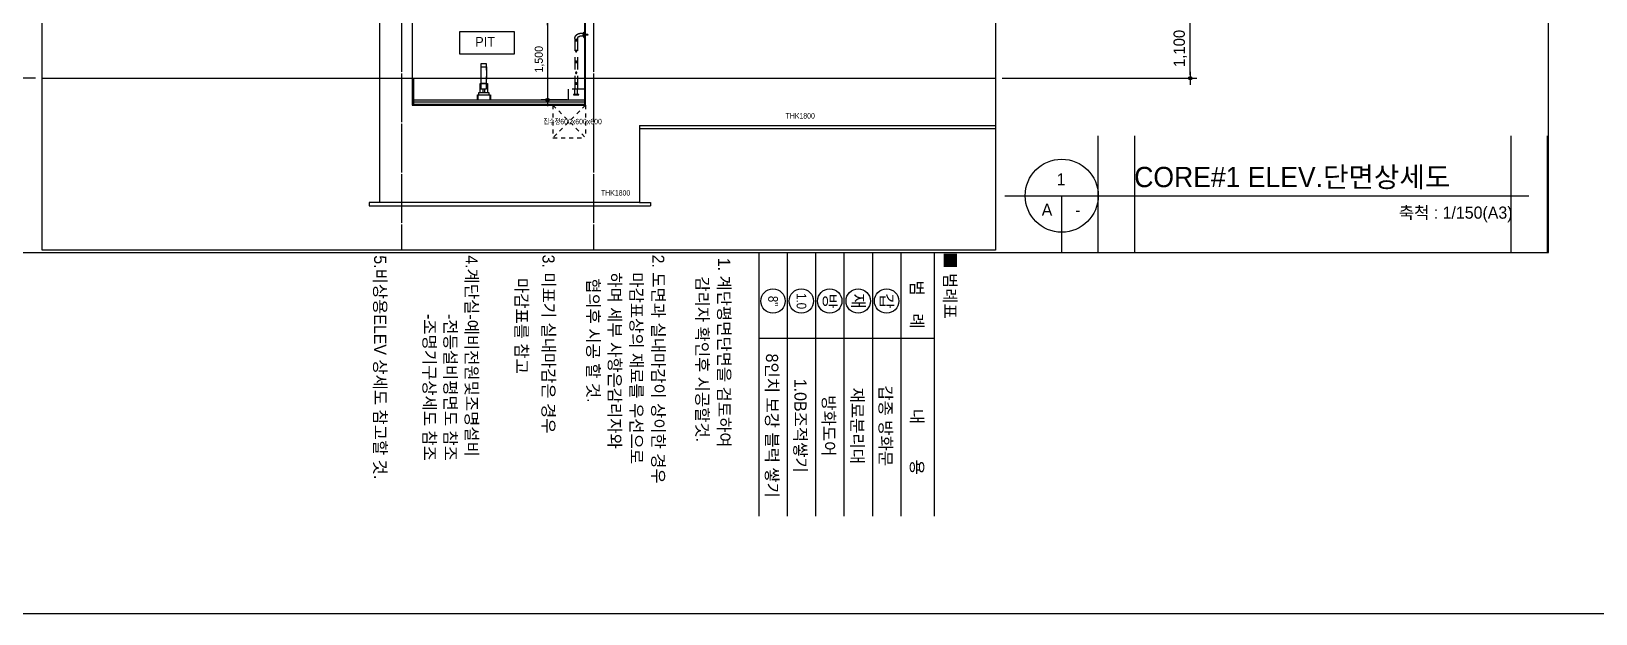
# Model space of a CAD drawing. Header units: millimetres. Extents: x 11948722 to 13111668, y -10771712 to -10232988.
# Drawn here: x 12132339 to 12161258, y -10587159 to -10576396 of the extents above; entities that cross this region are included whole.
import ezdxf
from ezdxf.enums import TextEntityAlignment as Align

# ---------------------------------------------------------------- set-up
doc = ezdxf.new("R2010")
doc.units = ezdxf.units.MM
doc.header["$LTSCALE"] = 150
doc.header["$MEASUREMENT"] = 0
for name, pattern in [('CEN', [6.2, 6, -0.1, 0, -0.1]), ('HID', [2.3, 1.5, -0.8]), ('HIDDEN', [2, 1, -1])]:
    doc.linetypes.add(name, pattern=pattern)
doc.layers.get('0').update_dxf_attribs({"linetype": 'CONTINUOUS'})
doc.layers.get('Defpoints').update_dxf_attribs({"color": 117, "linetype": 'CONTINUOUS'})
for name, color, linetype in [('A-HAT-251', 251, 'CONTINUOUS'), ('A-중심선', 10, 'CEN'), ('BOX', 7, 'CONTINUOUS'), ('BOX TEXT', 3, 'CONTINUOUS'), ('CON-C', 2, 'CONTINUOUS'), ('ELE-06', 6, 'CONTINUOUS'), ('ELE-2', 4, 'CONTINUOUS'), ('elev', 8, 'HID'), ('TEX-SYM', 3, 'CONTINUOUS'), ('WM', 8, 'X_LINE'), ('Xref-계단단면도$0$3 dim0', 7, 'CONTINUOUS'), ('Xref-계단단면도$0$A-TIT', 2, 'CONTINUOUS'), ('Xref-계단단면도$0$A-TXT-5.0', 3, 'CONTINUOUS'), ('Xref-계단단면도$0$SYM-2', 7, 'CONTINUOUS'), ('Xref-계단단면도$0$TEX', 3, 'CONTINUOUS'), ('Xref-계단단면도$0$TEX-SYM', 3, 'CONTINUOUS')]:
    doc.layers.add(name, color=color, linetype=linetype)
doc.styles.get("Standard").update_dxf_attribs({"font": 'NanumGothic.ttf'})
doc.styles.add('Xref-계단단면도$0$나눔고딕 Se', font='')
doc.styles.add('Xref-계단단면도$0$돋움', font='')
doc.styles.add('돋움', font='')
doc.styles.add('주석', font='')
doc.styles.get('Xref-계단단면도$0$나눔고딕 Se').set_extended_font_data('Dotum')
doc.styles.get('Xref-계단단면도$0$돋움').set_extended_font_data('Dotum')
doc.styles.get('돋움').set_extended_font_data('Dotum')
doc.styles.get('주석').set_extended_font_data('Dotum')
doc.linetypes.add('X_LINE', pattern='A,0.8,-0.15,["X",Standard,S=0.1,R=0,X=-0.05,Y=-0.05],-0.15', length=1.1)
doc.dimstyles.new('Xref-계단단면도$0$A1-100', dxfattribs={"dimtxt": 3, "dimasz": 1, "dimexe": 2, "dimexo": 2, "dimgap": 1, "dimtad": 1, "dimdec": 0, "dimzin": 12, "dimdsep": 46, "dimlunit": 6, "dimtxsty": 'Xref-계단단면도$0$나눔고딕 Se', "dimblk1": 'Xref-계단단면도$0$DIMDOT', "dimblk2": 'Xref-계단단면도$0$DIMDOT', "dimsah": 1, "dimcen": -1, "dimdle": 2, "dimclrd": 256, "dimclre": 256, "dimclrt": 3, "dimadec": 0, "dimazin": 0, "dimtfac": 1, "dimtdec": 0, "dimtix": 1, "dimtmove": 2, "dimatfit": 3, "dimldrblk": 'Xref-계단단면도$0$DIMDOT', "dimfxl": 1, "dimtvp": 1, "dimtolj": 1, "dimtzin": 12, "dimlwd": -1, "dimlwe": -1, "dimarcsym": 0})

# ---------------------------------------------------------------- blocks, each defined once
blk = doc.blocks.new('Xref-계단단면도$0$DIMDOT')
at = {"color": 0}
blk.add_line((-2, 0), (2, 0), dxfattribs=at)
for radius in [0.5, 0.25]:
    blk.add_circle((0, 0), radius, dxfattribs=at)
blk = doc.blocks.new('*D117')
at = {"layer": 'Defpoints', "color": 0, "transparency": 16777216}
for p in [(12150163, -10576163), (12153763, -10576163), (12150163, -10577263)]:
    blk.add_point(p, dxfattribs=at)
at = {"layer": 'Xref-계단단면도$0$3 dim0', "transparency": 16777216}
for p, q in [((12150283, -10576163), (12153883, -10576163)), ((12153763, -10577203), (12153763, -10576223)), ((12150283, -10577263), (12153883, -10577263))]:
    blk.add_line(p, q, dxfattribs=at)
at = {"layer": 'Xref-계단단면도$0$3 dim0', "transparency": 16777216, "xscale": 60, "yscale": 60, "zscale": 60}
for p, rotation in [((12153763, -10576163), 90), ((12153763, -10577263), 270)]:
    blk.add_blockref('Xref-계단단면도$0$DIMDOT', p, dxfattribs=dict(at, rotation=rotation))
at = {"layer": 'Xref-계단단면도$0$3 dim0', "color": 3, "transparency": 16777216, "insert": (12153578, -10576713), "char_height": 210, "attachment_point": 5, "rotation": 90, "style": 'Xref-계단단면도$0$나눔고딕 Se'}
blk.add_mtext('\\A1;1,100', dxfattribs=at)
blk = doc.blocks.new('*D118')
at = {"layer": 'Defpoints', "color": 0, "transparency": 16777216}
for p in [(12132537, -10576163), (12129537, -10577263), (12132537, -10577263)]:
    blk.add_point(p, dxfattribs=at)
at = {"layer": 'Xref-계단단면도$0$3 dim0', "transparency": 16777216}
for p, q in [((12132417, -10576163), (12129417, -10576163)), ((12129537, -10576223), (12129537, -10577203)), ((12132417, -10577263), (12129417, -10577263))]:
    blk.add_line(p, q, dxfattribs=at)
at = {"layer": 'Xref-계단단면도$0$3 dim0', "transparency": 16777216, "xscale": 60, "yscale": 60, "zscale": 60}
for p, rotation in [((12129537, -10576163), 90), ((12129537, -10577263), 270)]:
    blk.add_blockref('Xref-계단단면도$0$DIMDOT', p, dxfattribs=dict(at, rotation=rotation))
at = {"layer": 'Xref-계단단면도$0$3 dim0', "color": 3, "transparency": 16777216, "insert": (12129352, -10576713), "char_height": 210, "attachment_point": 5, "rotation": 90, "style": 'Xref-계단단면도$0$나눔고딕 Se'}
blk.add_mtext('\\A1;1,100', dxfattribs=at)
blk = doc.blocks.new('점검 사다리')
at = {"layer": 'elev'}
for p, q in [((194009, -58989), (194009, -59002)), ((194009, -58989), (194092, -58989)), ((194049, -58987), (194024, -58988)), ((194024, -58988), (194024, -59003)), ((194049, -58987), (194049, -59004)), ((194080, -58946), (194071, -58946)), ((194071, -59046), (194071, -58946)), ((194080, -59046), (194080, -58946)), ((194080, -58970), (194152, -58970)), ((194086, -58985), (194080, -58985)), ((194086, -59006), (194086, -58985)), ((194092, -59002), (194092, -58989)), ((194009, -59002), (194092, -59002)), ((194024, -59003), (194049, -59004)), ((194080, -59046), (194071, -59046)), ((194086, -59006), (194080, -59006)), ((194080, -59021), (194152, -59021)), ((194196, -59065), (194196, -59996)), ((194247, -59065), (194247, -59996)), ((194071, -59996), (194371, -59996)), ((194172, -60100), (194272, -60100)), ((194172, -60106), (194172, -60100)), ((194272, -60106), (194172, -60106)), ((194197, -60100), (194197, -59996)), ((194247, -60100), (194247, -59996)), ((194272, -60100), (194272, -60106)), ((194371, -59996), (194371, -60196))]:
    blk.add_line(p, q, dxfattribs=at)
for centre, radius in [((194222, -59096), 12.6), ((194222, -59296), 12.6), ((194222, -59096), 10.6), ((194222, -59496), 12.6), ((194222, -59296), 10.6), ((194222, -59496), 10.6), ((194222, -59696), 12.6), ((194222, -59696), 10.6), ((194222, -59896), 12.6), ((194222, -59896), 10.6)]:
    blk.add_circle(centre, radius, dxfattribs=at)
for radius in [95, 44.2]:
    blk.add_arc((194152, -59065), radius, 0, 90, dxfattribs=at)
blk = doc.blocks.new('*D120')
at = {"layer": 'Defpoints', "color": 0, "transparency": 16777216}
for p in [(12142366, -10576163), (12141883, -10577663), (12142366, -10577663)]:
    blk.add_point(p, dxfattribs=at)
at = {"layer": 'Xref-계단단면도$0$3 dim0', "transparency": 16777216}
for p, q in [((12142246, -10576163), (12141763, -10576163)), ((12141883, -10576223), (12141883, -10577603)), ((12142246, -10577663), (12141763, -10577663))]:
    blk.add_line(p, q, dxfattribs=at)
at = {"layer": 'Xref-계단단면도$0$3 dim0', "transparency": 16777216, "xscale": 60, "yscale": 60, "zscale": 60}
for p, rotation in [((12141883, -10576163), 90), ((12141883, -10577663), 270)]:
    blk.add_blockref('Xref-계단단면도$0$DIMDOT', p, dxfattribs=dict(at, rotation=rotation))
at = {"layer": 'Xref-계단단면도$0$3 dim0', "color": 3, "transparency": 16777216, "insert": (12141734, -10576913), "char_height": 150, "attachment_point": 5, "rotation": 90, "style": 'Xref-계단단면도$0$나눔고딕 Se'}
blk.add_mtext('\\A1;1,500', dxfattribs=at)

msp = doc.modelspace()

# ---------------------------------------------------------------- linework, layer by layer
for centre in [(12146049.3, -10581381.9), (12146574.3, -10581381.9), (12147099.3, -10581381.9), (12147624.3, -10581381.9), (12148149.3, -10581381.9)]:
    msp.add_circle(centre, 225)
at = {"layer": 'A-HAT-251', "linetype": 'HIDDEN', "ltscale": 0.5}
for p, q in [((12141982.6, -10577762.8), (12141982.6, -10578362.8)), ((12141982.6, -10577762.8), (12142582.6, -10577762.8)), ((12141982.6, -10577762.8), (12142582.6, -10578362.8)), ((12142582.6, -10577762.8), (12141982.6, -10578362.8)), ((12142582.6, -10577762.8), (12142582.6, -10578362.8)), ((12141982.6, -10578362.8), (12142582.6, -10578362.8))]:
    msp.add_line(p, q, dxfattribs=at)
at = {"layer": 'A-중심선'}
for p, q in [((12139182.6, -10528812.8), (12139182.6, -10580443.8)), ((12142732.6, -10528812.8), (12142732.6, -10580443.8))]:
    msp.add_line(p, q, dxfattribs=at)
at = {"layer": 'A-중심선', "linetype": 'ByBlock', "ltscale": 0.5}
msp.add_line((12132537.3, -10577262.8), (12150163.3, -10577262.8), dxfattribs=at)
at = {"layer": 'BOX'}
for points in [[(12145786.8, -10580484.4), (12145786.8, -10585359.4)], [(12148411.8, -10580484.4), (12148411.8, -10585359.4)], [(12149030.5, -10580484.4), (12149030.5, -10585359.4)], [(12149030.5, -10582070.7), (12145786.8, -10582070.7)]]:
    msp.add_lwpolyline(points, dxfattribs=at)
at = {"layer": 'BOX', "color": 252}
for points in [[(12146311.8, -10580484.4), (12146311.8, -10585359.4)], [(12146836.8, -10580484.4), (12146836.8, -10585359.4)], [(12147361.8, -10580484.4), (12147361.8, -10585359.4)], [(12147886.8, -10580484.4), (12147886.8, -10585359.4)]]:
    msp.add_lwpolyline(points, dxfattribs=at)
at = {"layer": 'CON-C', "ltscale": 1200}
for p, q in [((12138782.6, -10579562.8), (12138782.6, -10531137.8)), ((12139382.6, -10566162.8), (12139382.6, -10577762.8)), ((12142582.6, -10577762.8), (12142582.6, -10576162.8)), ((12139382.6, -10577762.8), (12142582.6, -10577762.8)), ((12143582.6, -10578139.8), (12150163.3, -10578139.8))]:
    msp.add_line(p, q, dxfattribs=at)
at = {"layer": 'CON-C'}
for p, q in [((12143582.6, -10578139.8), (12143582.6, -10579562.8)), ((12143582.6, -10579562.8), (12138782.6, -10579562.8))]:
    msp.add_line(p, q, dxfattribs=at)
at = {"layer": 'Defpoints', "linetype": 'ByBlock'}
for p, q in [((12152061.5, -10580484.4), (12152061.5, -10578327.6)), ((12152736.5, -10580484.4), (12152736.5, -10578327.6)), ((12159693.6, -10580484.4), (12159693.6, -10578327.6)), ((12160368.6, -10580484.4), (12160368.6, -10578327.6))]:
    msp.add_line(p, q, dxfattribs=at)
at = {"layer": 'Defpoints', "ltscale": 1200}
for points in [[(12117581.5, -10524159.4), (12162131.5, -10524159.4), (12162131.5, -10587159.4), (12117581.5, -10587159.4)], [(12119434.4, -10580484.4), (12160384.4, -10580484.4), (12160384.4, -10525959.4), (12119434.4, -10525959.4)], [(12132537.3, -10525959.4), (12150163.3, -10525959.4), (12150163.3, -10580443.8), (12132537.3, -10580443.8)]]:
    msp.add_lwpolyline(points, close=True, dxfattribs=at)
at = {"layer": 'ELE-06'}
for p, q in [((12142562.6, -10576235.5), (12142562.6, -10577742.8)), ((12139402.6, -10577262.8), (12139402.6, -10577742.8)), ((12139382.6, -10577662.8), (12142562.6, -10577662.8)), ((12139402.6, -10577742.8), (12142562.6, -10577742.8)), ((12150163.3, -10578199.8), (12143582.6, -10578199.8)), ((12138782.6, -10579562.8), (12138582.6, -10579562.8)), ((12138582.6, -10579562.8), (12138582.6, -10579622.8)), ((12138582.6, -10579622.8), (12143782.6, -10579622.8)), ((12143582.6, -10579562.8), (12143782.6, -10579562.8)), ((12143782.6, -10579562.8), (12143782.6, -10579622.8))]:
    msp.add_line(p, q, dxfattribs=at)
at = {"layer": 'ELE-2'}
for p, q in [((12142572.6, -10576162.8), (12142572.6, -10577752.8)), ((12139392.6, -10577262.8), (12139392.6, -10577752.8)), ((12139392.6, -10577752.8), (12142572.6, -10577752.8))]:
    msp.add_line(p, q, dxfattribs=at)
at = {"layer": 'elev'}
for points in [[(12140755.3, -10577459.6), (12140755.3, -10576996), (12140651.2, -10576996), (12140651.2, -10577459.6)], [(12140653, -10577360.4), (12140653, -10577053.9), (12140753.8, -10577053.9), (12140753.8, -10577360.4)]]:
    msp.add_lwpolyline(points, close=True, dxfattribs=at)
for points in [[(12140635.8, -10577535.2), (12140635.8, -10577360.4), (12140771, -10577360.4), (12140771, -10577535.2)], [(12140690.2, -10577535.2), (12140690.2, -10577459.6), (12140716.3, -10577459.6), (12140716.3, -10577535.2)], [(12140586.1, -10577662.8), (12140586.1, -10577568.7), (12140829.1, -10577568.7), (12140829.1, -10577662.8)], [(12140586.1, -10577662.8), (12140829.1, -10577662.8)], [(12140821.1, -10577662.8), (12140821.1, -10577575.6), (12140592.7, -10577575.6), (12140592.7, -10577662.8)], [(12140800, -10577568.7), (12140800, -10577535.2), (12140606.8, -10577535.2), (12140606.8, -10577568.7)]]:
    msp.add_lwpolyline(points, dxfattribs=at)
at = {"layer": 'WM', "ltscale": 0.3}
msp.add_line((12139382.6, -10577702.8), (12142562.6, -10577702.8), dxfattribs=at)
at = {"layer": 'Xref-계단단면도$0$A-TIT'}
for p, q in [((12150336.5, -10579434.4), (12160018.6, -10579434.4)), ((12151386.5, -10580484.4), (12151386.5, -10579434.4))]:
    msp.add_line(p, q, dxfattribs=at)
msp.add_circle((12151386.5, -10579434.4), 675, dxfattribs=at)
at = {"layer": 'Xref-계단단면도$0$TEX-SYM'}
msp.add_lwpolyline([(12140259.5, -10576400.1), (12141265.7, -10576400.1), (12141265.7, -10576820.1), (12140259.5, -10576820.1)], close=True, dxfattribs=at)

# ---------------------------------------------------------------- block references
at = {"layer": 'elev', "xscale": -1}
msp.add_blockref('점검 사다리', (12336633.8, -10517467.2), dxfattribs=at)

# ---------------------------------------------------------------- texts
at = {"layer": 'BOX TEXT', "linetype": 'HID', "style": '돋움'}
for s, p in [('5.비상용ELEV 상세도 참고할 것.', (12138788, -10580536.6)), ('4.계단실-예비전원및조명설비', (12140479.6, -10580536.6)), ('1. 계단평면단면을 검토하여 ', (12145146.9, -10580581.9)), ('감리자 확인후 시공할것.', (12144743.3, -10580925.8)), ('-조명기구상세도 참조', (12139700.6, -10581621.5)), ('-전등설비평면도 참조', (12140087, -10581621.5))]:
    msp.add_text(s, height=224.465, rotation=270, dxfattribs=at).set_placement(p, align=Align.MIDDLE_LEFT)
for s, height, p in [(' 3. 미표기 실내마감은 경우', 224.465, (12141788.4, -10580441.9)), (' 2. 도면과 실내마감이 상이한 경우', 224.465, (12143816.5, -10580441.9)), ('     하며 세부 사항은감리자와 ', 224.465, (12143014, -10580441.9)), ('     마감표상의 재료를 우선으로 ', 224.465, (12143414.8, -10580441.9)), ('마감표를 참고', 224.47, (12141291.1, -10580955.2)), ('협의후 시공 할 것.', 224.465, (12142615.3, -10580958.3))]:
    msp.add_text(s, height=height, rotation=270, dxfattribs=at).set_placement(p)
at = {"layer": 'Defpoints', "style": '주석', "width": 0.8}
for s, p in [('집수정600x600x600', (12141808.3, -10578064.4)), ('THK1800', (12146283.3, -10577959.3)), ('THK1800', (12142870.6, -10579382.3))]:
    msp.add_text(s, height=100, dxfattribs=at).set_placement(p, align=Align.MIDDLE_LEFT)
at = {"layer": 'TEX-SYM', "color": 3, "style": '돋움'}
msp.add_text('■ 범례표 ', height=225, rotation=270, dxfattribs=at).set_placement((12149210, -10580473.7))
for s, p in [('범    례', (12148599.3, -10581447)), ('8인치 보강 블럭 쌓기', (12145919.7, -10583686.3)), ('1.0B조적쌓기', (12146444.7, -10583686.3)), ('방화도어', (12146969.7, -10583686.3)), ('재료분리대', (12147494.7, -10583686.3)), ('갑종 방화문', (12148019.7, -10583686.3)), ('내        용', (12148599.3, -10583983.9))]:
    msp.add_text(s, height=225, rotation=270, dxfattribs=at).set_placement(p, align=Align.CENTER)
at = {"layer": 'TEX-SYM', "color": 3, "style": '돋움', "width": 0.9}
for s, p in [('8"', (12146051.4, -10581382.4)), ('1.0', (12146576.4, -10581382.4))]:
    msp.add_text(s, height=180, rotation=270, dxfattribs=at).set_placement(p, align=Align.MIDDLE_CENTER)
at = {"layer": 'TEX-SYM', "color": 3, "style": '돋움'}
for s, p in [('방', (12147101.4, -10581382.4)), ('재', (12147626.4, -10581382.4)), ('갑', (12148151.4, -10581382.4))]:
    msp.add_text(s, height=225, rotation=270, dxfattribs=at).set_placement(p, align=Align.MIDDLE_CENTER)
at = {"layer": 'Xref-계단단면도$0$A-TXT-5.0', "style": 'Xref-계단단면도$0$돋움'}
msp.add_text('CORE#1 ELEV.단면상세도', height=375, dxfattribs=at).set_placement((12152727.1, -10579276.9))
msp.add_text('축척 : 1/150(A3)', height=225, dxfattribs=at).set_placement((12159720.6, -10579747.3), align=Align.MIDDLE_RIGHT)
at = {"layer": 'Xref-계단단면도$0$SYM-2', "color": 3, "style": 'Xref-계단단면도$0$나눔고딕 Se'}
for s, p in [('1', (12151375.4, -10579133.3)), ('A', (12151114.9, -10579693.3)), ('-', (12151684.8, -10579697.6))]:
    msp.add_text(s, height=225, dxfattribs=at).set_placement(p, align=Align.MIDDLE_CENTER)
at = {"layer": 'Xref-계단단면도$0$TEX', "style": 'Xref-계단단면도$0$돋움'}
msp.add_text('PIT', height=180, dxfattribs=at).set_placement((12140544.8, -10576592), align=Align.MIDDLE_LEFT)

# ---------------------------------------------------------------- dimensions: what is measured, and where the dimension line sits
at = {"layer": 'Xref-계단단면도$0$3 dim0'}
for base, p1, p2, angle, override, picture, middle in [((12129537.3, -10577262.8), (12132537.3, -10576162.8), (12132537.3, -10577262.8), 90, {"dimscale": 60, "dimtxt": 3.5}, '*D118', (12129352, -10576712.8)), ((12141883.4, -10577662.8), (12142366, -10576162.8), (12142366, -10577662.8), 270, {"dimscale": 60, "dimtxt": 2.5}, '*D120', (12141733.9, -10576912.8)), ((12153763.3, -10576162.8), (12150163.3, -10577262.8), (12150163.3, -10576162.8), 90, {"dimscale": 60, "dimtxt": 3.5}, '*D117', (12153577.9, -10576712.8))]:
    dim = msp.add_linear_dim(base=base, p1=p1, p2=p2, angle=angle, dimstyle='Xref-계단단면도$0$A1-100', override=override, dxfattribs=at)
    dim.commit()
    dim.dimension.update_dxf_attribs({"geometry": picture, "text_midpoint": middle})

doc.saveas('drawing.dxf')
